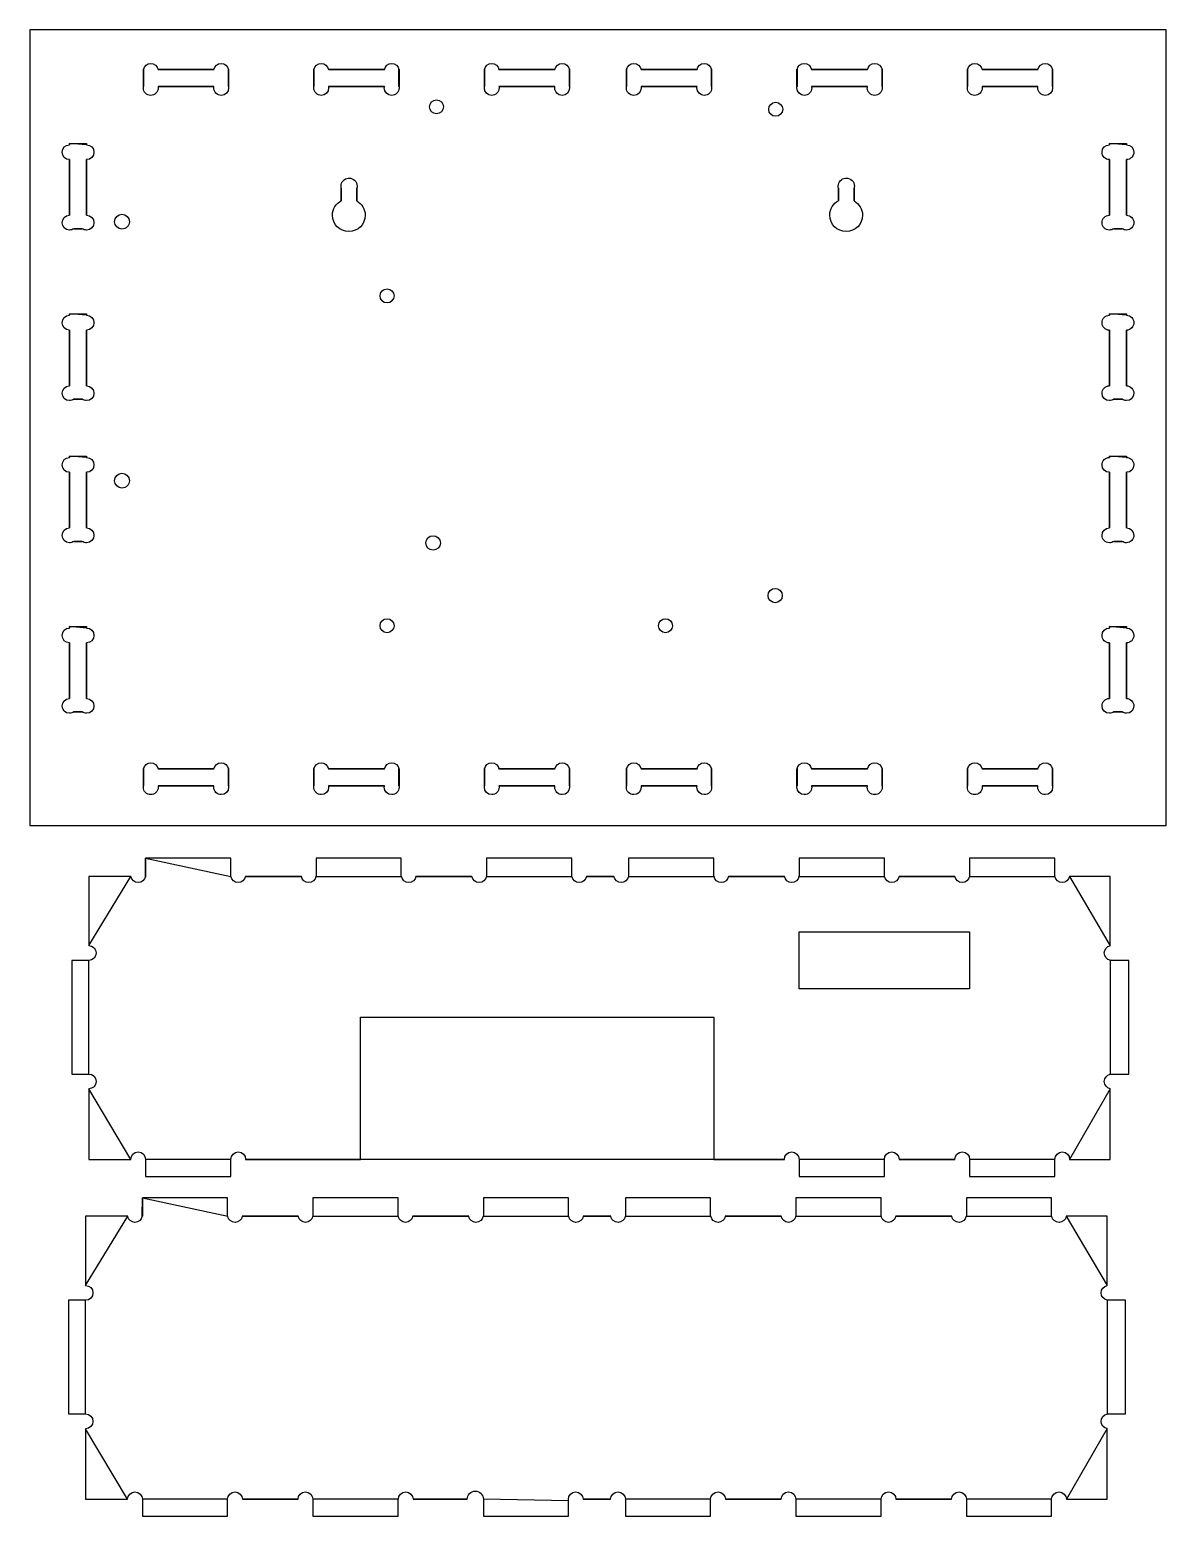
# Model space of a CAD drawing. Extents: x 0 to 322, y 339 to 600.
# Drawn here: x 0 to 200, y 338.5 to 600 of the extents above; entities that cross this region are included whole.
import ezdxf

# ---------------------------------------------------------------- set-up
doc = ezdxf.new("R2010")
doc.units = 0
doc.layers.add('Layer_1', color=7, linetype='CONTINUOUS')

msp = doc.modelspace()

# ---------------------------------------------------------------- linework, layer by layer
at = {"layer": 'Layer_1', "color": 7}
for points in [[(0, 599.999985), (0, 589.998735), (0, 589.760624), (0, 474.76388), (0, 470.00138), (0, 460.00013), (199.998542, 460.00013), (199.998542, 474.76388), (199.998542, 589.998735), (199.998542, 599.999985), (0, 599.999985), (0, 599.999985)], [(21.29893, 594.064513), (21.298958, 594.064513)], [(51.302652, 594.064513), (51.302708, 594.064513)], [(81.297582, 594.064513), (81.297639, 594.064513)], [(106.300707, 594.064513), (106.300764, 594.064513)], [(136.295638, 594.064513), (136.295694, 594.064513)], [(166.299402, 594.064513), (166.299444, 594.064513)], [(20.020111, 589.998735), (19.993652, 589.998735), (19.993652, 592.759236), (19.993652, 592.997346), (20.020111, 592.997346)], [(22.577778, 592.997346), (32.420278, 592.997346)], [(34.969097, 592.997346), (34.995541, 592.997346), (34.995541, 589.998735), (34.969097, 589.998735)], [(50.023832, 589.998735), (49.997388, 589.998735), (49.997388, 592.759236), (49.997388, 592.997346), (50.023832, 592.997346)], [(52.572708, 592.997346), (62.424028, 592.997346)], [(64.972847, 592.997346), (64.999291, 592.997346), (64.999291, 589.998735), (64.972847, 589.998735)], [(80.027582, 589.998735), (80.001138, 589.998735), (80.001138, 592.759236), (80.001138, 592.997346), (80.027582, 592.997346)], [(82.576458, 592.997346), (92.418958, 592.997346)], [(94.967778, 592.997346), (94.994222, 592.997346), (94.994222, 589.998735), (94.967778, 589.998735)], [(105.021888, 589.998735), (104.995444, 589.998735), (104.995444, 592.759236), (104.995444, 592.997346), (105.021888, 592.997346)], [(107.570764, 592.997346), (117.422083, 592.997346)], [(119.970903, 592.997346), (119.997347, 592.997346), (119.997347, 589.998735), (119.970903, 589.998735)], [(135.025638, 589.998735), (134.999194, 589.998735), (134.999194, 592.759236), (134.999194, 592.997346), (135.025638, 592.997346)], [(137.574514, 592.997346), (147.417014, 592.997346)], [(149.974653, 592.997346), (150.001097, 592.997346), (150.001097, 589.998735), (149.974653, 589.998735)], [(165.020583, 589.998735), (164.994138, 589.998735), (164.994138, 592.997346), (165.020583, 592.997346)], [(167.578264, 592.997346), (177.420764, 592.997346)], [(179.969569, 592.997346), (179.996042, 592.997346), (179.996042, 592.759236), (179.996042, 589.998735), (179.969569, 589.998735)], [(32.42025, 589.998735), (22.57775, 589.998735)], [(62.424, 589.998735), (52.57268, 589.998735)], [(92.41893, 589.998735), (82.57643, 589.998735)], [(117.422055, 589.998735), (107.570736, 589.998735)], [(147.416986, 589.998735), (137.574486, 589.998735)], [(177.42075, 589.998735), (167.57825, 589.998735)], [(71.569792, 587.670402), (71.569792, 587.670402)], [(131.268611, 587.238263), (131.268611, 587.238263)], [(6.993819, 579.997485), (10.00125, 579.997485), (10.00125, 579.759374)], [(6.993819, 579.759374), (6.993819, 579.997485), (6.993819, 579.997485)], [(189.997292, 579.997485), (192.995903, 579.997485), (192.995903, 579.759374)], [(189.997292, 579.759374), (189.997292, 579.997485), (189.997292, 579.997485)], [(6.993819, 567.368047), (6.993819, 577.15763)], [(10.00125, 577.15763), (10.00125, 567.368047)], [(189.997292, 567.368047), (189.997292, 577.15763)], [(192.995903, 577.15763), (192.995903, 567.368047)], [(56.047569, 573.903255), (56.047569, 573.903255)], [(143.545278, 573.903255), (143.545278, 573.903255)], [(54.830486, 569.925685), (54.830486, 572.121727)], [(57.564514, 572.121727), (57.564514, 569.890408)], [(142.328194, 569.925685), (142.328194, 572.121727)], [(145.062222, 572.121727), (145.062222, 569.890408)], [(16.227778, 567.535616), (16.227778, 567.535616)], [(9.251597, 565.004435), (7.743472, 565.004435)], [(192.255069, 565.004435), (190.746959, 565.004435)], [(62.873819, 554.412283), (62.873819, 554.412283)], [(6.993819, 550.00256), (10.00125, 550.00256), (10.00125, 549.764435)], [(6.993819, 549.764435), (6.993819, 550.00256), (6.993819, 550.00256)], [(189.997292, 550.00256), (192.995903, 550.00256), (192.995903, 549.764435)], [(189.997292, 549.764435), (189.997292, 550.00256), (189.997292, 550.00256)], [(6.993819, 537.364297), (6.993819, 547.15388)], [(10.00125, 547.15388), (10.00125, 537.364297)], [(189.997292, 537.364297), (189.997292, 547.15388)], [(192.995903, 547.15388), (192.995903, 537.364297)], [(9.251597, 535.000685), (7.743472, 535.000685)], [(192.255069, 535.000685), (190.746959, 535.000685)], [(6.993819, 524.999435), (10.00125, 524.999435), (10.00125, 524.76131)], [(6.993819, 524.76131), (6.993819, 524.999435), (6.993819, 524.999435)], [(189.997292, 524.999435), (192.995903, 524.999435), (192.995903, 524.76131)], [(189.997292, 524.76131), (189.997292, 524.999435), (189.997292, 524.999435)], [(6.993819, 512.361172), (6.993819, 522.159574)], [(10.00125, 522.159574), (10.00125, 512.361172)], [(16.227778, 521.974366), (16.227778, 521.974366)], [(189.997292, 512.361172), (189.997292, 522.159574)], [(192.995903, 522.159574), (192.995903, 512.361172)], [(9.251597, 509.99756), (7.743472, 509.99756)], [(70.978889, 511.002977), (70.978889, 511.002977)], [(192.255069, 509.99756), (190.746959, 509.99756)], [(131.171597, 501.733741), (131.171597, 501.733741)], [(6.993819, 495.004505), (10.00125, 495.004505), (10.00125, 494.75756)], [(6.993819, 494.75756), (6.993819, 495.004505), (6.993819, 495.004505)], [(62.873819, 496.406797), (62.873819, 496.406797)], [(111.874653, 496.406797), (111.874653, 496.406797)], [(189.997292, 495.004505), (192.995903, 495.004505), (192.995903, 494.75756)], [(189.997292, 494.75756), (189.997292, 495.004505), (189.997292, 495.004505)], [(6.993819, 482.366241), (6.993819, 492.155824)], [(10.00125, 492.155824), (10.00125, 482.366241)], [(189.997292, 482.366241), (189.997292, 492.155824)], [(192.995903, 492.155824), (192.995903, 482.366241)], [(9.251597, 480.00263), (7.743472, 480.00263)], [(192.255069, 480.00263), (190.746959, 480.00263)], [(21.29893, 471.059713), (21.298958, 471.059713)], [(51.302652, 471.059713), (51.302708, 471.059713)], [(81.297582, 471.059713), (81.297639, 471.059713)], [(106.300707, 471.059713), (106.300764, 471.059713)], [(136.295638, 471.059713), (136.295694, 471.059713)], [(166.299402, 471.059713), (166.299444, 471.059713)], [(20.020111, 467.002769), (19.993652, 467.002769), (19.993652, 469.763255), (19.993652, 470.00138), (20.020111, 470.00138)], [(22.577778, 470.00138), (32.420278, 470.00138)], [(34.969097, 470.00138), (34.995541, 470.00138), (34.995541, 467.002769), (34.969097, 467.002769)], [(50.023832, 467.002769), (49.997388, 467.002769), (49.997388, 469.763255), (49.997388, 470.00138), (50.023832, 470.00138)], [(52.572708, 470.00138), (62.424028, 470.00138)], [(64.972847, 470.00138), (64.999291, 470.00138), (64.999291, 467.002769), (64.972847, 467.002769)], [(80.027582, 467.002769), (80.001138, 467.002769), (80.001138, 469.763255), (80.001138, 470.00138), (80.027582, 470.00138)], [(82.576458, 470.00138), (92.418958, 470.00138)], [(94.967778, 470.00138), (94.994222, 470.00138), (94.994222, 467.002769), (94.967778, 467.002769)], [(105.021888, 467.002769), (104.995444, 467.002769), (104.995444, 469.763255), (104.995444, 470.00138), (105.021888, 470.00138)], [(107.570764, 470.00138), (117.422083, 470.00138)], [(119.970903, 470.00138), (119.997347, 470.00138), (119.997347, 467.002769), (119.970903, 467.002769)], [(135.025638, 467.002769), (134.999194, 467.002769), (134.999194, 469.763255), (134.999194, 470.00138), (135.025638, 470.00138)], [(137.574514, 470.00138), (147.417014, 470.00138)], [(149.974653, 470.00138), (150.001097, 470.00138), (150.001097, 467.002769), (149.974653, 467.002769)], [(165.020583, 467.002769), (164.994138, 467.002769), (164.994138, 469.763255), (164.994138, 470.00138), (165.020583, 470.00138)], [(167.578264, 470.00138), (177.420764, 470.00138)], [(179.969569, 470.00138), (179.996042, 470.00138), (179.996042, 467.002769), (179.969569, 467.002769)], [(32.42025, 467.002769), (22.57775, 467.002769)], [(62.424, 467.002769), (52.57268, 467.002769)], [(92.41893, 467.002769), (82.57643, 467.002769)], [(117.422055, 467.002769), (107.570736, 467.002769)], [(147.416986, 467.002769), (137.574486, 467.002769)], [(177.42075, 467.002769), (167.57825, 467.002769)], [(20.386632, 454.303909), (20.386632, 451.305298), (20.386632, 451.067173), (20.360188, 451.067173)], [(35.414514, 451.067145), (35.38807, 451.067145), (35.38807, 451.30527), (35.38807, 454.303881), (20.386195, 454.303881), (20.386632, 454.303909)], [(65.418236, 451.067145), (65.391792, 451.067145), (65.391792, 451.30527), (65.391792, 454.303881), (50.389917, 454.303881), (50.389917, 451.30527), (50.389917, 451.067145), (50.363473, 451.067145)], [(95.413212, 451.067145), (95.386683, 451.067145), (95.386683, 451.30527), (95.386683, 454.303881), (80.393639, 454.303881), (80.393639, 451.30527), (80.393639, 451.067145), (80.367195, 451.067145)], [(120.416492, 451.067145), (120.389963, 451.067145), (120.389963, 451.30527), (120.389963, 454.303881), (105.388074, 454.303881), (105.388074, 451.30527), (105.388074, 451.067145), (105.361545, 451.067145)], [(150.420411, 451.067145), (150.393883, 451.067145), (150.393883, 451.30527), (150.393883, 454.303881), (135.391993, 454.303881), (135.391993, 451.30527), (135.391993, 451.067145), (135.365465, 451.067145)], [(180.415469, 451.067145), (180.38894, 451.067145), (180.38894, 451.30527), (180.38894, 454.303881), (165.387079, 454.303881), (165.387079, 451.30527), (165.387079, 451.067145), (165.36055, 451.067145)], [(17.811368, 451.067173), (10.394216, 451.067173), (10.394216, 438.905159)], [(47.814653, 451.067145), (37.963334, 451.067145)], [(77.809556, 451.067145), (67.967056, 451.067145)], [(102.812712, 451.067145), (97.970851, 451.067145)], [(132.816631, 451.067145), (122.965326, 451.067145)], [(162.811745, 451.067145), (152.969245, 451.067145)], [(190.152136, 438.878672), (190.152136, 451.067145), (182.964274, 451.067145)], [(135.392163, 441.304048), (165.387107, 441.304048), (165.387107, 431.302798), (135.392163, 431.302798), (135.392163, 441.304048), (135.392163, 441.304048)], [(10.394216, 436.303423), (7.386785, 436.303423), (7.386785, 416.309742), (10.394216, 416.309742)], [(190.152136, 416.283284), (190.152136, 416.309728), (190.390247, 416.309728), (193.388858, 416.309728), (193.388858, 436.303409), (190.390247, 436.303409), (190.152136, 436.303409), (190.152136, 436.329853)], [(37.990258, 401.307867), (58.213244, 401.307867), (58.213244, 426.302173), (120.39033, 426.302173), (120.39033, 401.307867), (132.790469, 401.307867)], [(10.394216, 413.699187), (10.394216, 401.307867), (17.78491, 401.307867)], [(182.990747, 401.307867), (190.152136, 401.307867), (190.152136, 413.725645)], [(20.386646, 401.307867), (20.386646, 398.309256), (35.388522, 398.309256), (35.388522, 401.307867)], [(135.392191, 401.307867), (135.392191, 398.309256), (150.39408, 398.309256), (150.39408, 401.307867)], [(152.995802, 401.307867), (162.785385, 401.307867)], [(165.387136, 401.307867), (165.387136, 398.309256), (180.388997, 398.309256), (180.388997, 401.307867)], [(19.819916, 394.521786), (19.819916, 391.523175), (19.819916, 391.285064), (19.793472, 391.285064)], [(34.847855, 391.285149), (34.82141, 391.285149), (34.82141, 391.52326), (34.82141, 394.521871), (19.819535, 394.521871), (19.819916, 394.521786)], [(64.851576, 391.285149), (64.825132, 391.285149), (64.825132, 391.52326), (64.825132, 394.521871), (49.823257, 394.521871), (49.823257, 391.52326), (49.823257, 391.285149), (49.796813, 391.285149)], [(94.846577, 391.285149), (94.820049, 391.285149), (94.820049, 391.52326), (94.820049, 394.521871), (79.826979, 394.521871), (79.826979, 391.52326), (79.826979, 391.285149), (79.800535, 391.285149)], [(119.849829, 391.285149), (119.823301, 391.285149), (119.823301, 391.52326), (119.823301, 394.521871), (104.82144, 394.521871), (104.82144, 391.52326), (104.82144, 391.285149), (104.794911, 391.285149)], [(149.853692, 391.285149), (149.827163, 391.285149), (149.827163, 391.52326), (149.827163, 394.521871), (134.825303, 394.521871), (134.825303, 391.52326), (134.825303, 391.285149), (134.798774, 391.285149)], [(179.848778, 391.285149), (179.822249, 391.285149), (179.822249, 391.52326), (179.822249, 394.521871), (164.82036, 394.521871), (164.82036, 391.52326), (164.82036, 391.285149), (164.793831, 391.285149)], [(17.244653, 391.285064), (9.8275, 391.285064), (9.8275, 379.123036)], [(47.247993, 391.285149), (37.396674, 391.285149)], [(77.242896, 391.285149), (67.400396, 391.285149)], [(102.246077, 391.285149), (97.404216, 391.285149)], [(132.249968, 391.285149), (122.398635, 391.285149)], [(162.244998, 391.285149), (152.402498, 391.285149)], [(189.585445, 379.096676), (189.585445, 391.285149), (182.397583, 391.285149)], [(9.8275, 376.521314), (6.820069, 376.521314), (6.820069, 356.527631), (9.8275, 356.527631)], [(189.585445, 356.501172), (189.585445, 356.527616), (189.823556, 356.527616), (192.822167, 356.527616), (192.822167, 376.521314), (189.823556, 376.521314), (189.585445, 376.521314), (189.585445, 376.547843)], [(9.8275, 353.917075), (9.8275, 341.525756), (17.218194, 341.525756)], [(182.424056, 341.525756), (189.585445, 341.525756), (189.585445, 353.943533)], [(19.81993, 341.525756), (19.81993, 338.527144), (34.821805, 338.527144), (34.821805, 341.525756)], [(37.423542, 341.525756), (47.221944, 341.525756)], [(49.82368, 341.525756), (49.82368, 338.527144), (64.825555, 338.527144), (64.825555, 341.525756), (64.869653, 341.525756)], [(67.471389, 341.525756), (76.987569, 341.525756)], [(79.82743, 341.525756), (79.82743, 338.527144), (94.8205, 338.527144), (94.8205, 341.225894)], [(97.386944, 341.525756), (102.22, 341.525756)], [(104.82175, 341.525756), (104.82175, 338.527144), (119.823611, 338.527144), (119.823611, 341.525756)], [(122.425361, 341.525756), (132.22375, 341.525756)], [(134.8255, 341.525756), (134.8255, 338.527144), (149.827361, 338.527144), (149.827361, 341.525756)], [(152.429111, 341.525756), (162.218695, 341.525756)], [(164.820417, 341.525756), (164.820417, 338.527144), (179.822306, 338.527144), (179.822306, 341.525756)]]:
    msp.add_lwpolyline(points, close=True, dxfattribs=at)
for points in [[(20.020111, 592.997346), (20.131557, 593.602995), (20.661068, 594.064513), (21.29893, 594.064513)], [(21.298958, 594.064513), (21.93682, 594.064513), (22.466331, 593.602995), (22.577778, 592.997346)], [(32.420278, 592.997346), (32.531725, 593.602995), (33.061235, 594.064513), (33.699097, 594.064513)], [(33.699097, 594.064513), (34.336959, 594.064513), (34.85765, 593.602995), (34.969097, 592.997346)], [(50.023832, 592.997346), (50.135279, 593.602995), (50.66479, 594.064513), (51.302652, 594.064513)], [(51.302708, 594.064513), (51.94057, 594.064513), (52.461262, 593.602995), (52.572708, 592.997346)], [(62.424028, 592.997346), (62.535475, 593.602995), (63.056166, 594.064513), (63.694028, 594.064513)], [(63.694028, 594.064513), (64.33189, 594.064513), (64.8614, 593.602995), (64.972847, 592.997346)], [(80.027582, 592.997346), (80.139029, 593.602995), (80.659721, 594.064513), (81.297582, 594.064513)], [(81.297639, 594.064513), (81.935501, 594.064513), (82.465012, 593.602995), (82.576458, 592.997346)], [(92.418958, 592.997346), (92.530405, 593.602995), (93.059916, 594.064513), (93.697778, 594.064513)], [(93.697778, 594.064513), (94.33564, 594.064513), (94.856331, 593.602995), (94.967778, 592.997346)], [(105.021888, 592.997346), (105.133335, 593.602995), (105.662846, 594.064513), (106.300707, 594.064513)], [(106.300764, 594.064513), (106.938626, 594.064513), (107.459317, 593.602995), (107.570764, 592.997346)], [(117.422083, 592.997346), (117.53353, 593.602995), (118.054222, 594.064513), (118.692083, 594.064513)], [(118.692083, 594.064513), (119.329945, 594.064513), (119.859456, 593.602995), (119.970903, 592.997346)], [(135.025638, 592.997346), (135.137085, 593.602995), (135.657776, 594.064513), (136.295638, 594.064513)], [(136.295694, 594.064513), (136.933556, 594.064513), (137.463067, 593.602995), (137.574514, 592.997346)], [(147.417014, 592.997346), (147.528461, 593.602995), (148.057972, 594.064513), (148.695833, 594.064513)], [(148.695833, 594.064513), (149.333695, 594.064513), (149.863206, 593.602995), (149.974653, 592.997346)], [(165.020583, 592.997346), (165.132029, 593.602995), (165.66154, 594.064513), (166.299402, 594.064513)], [(166.299444, 594.064513), (166.937306, 594.064513), (167.466817, 593.602995), (167.578264, 592.997346)], [(177.420764, 592.997346), (177.532211, 593.602995), (178.061722, 594.064513), (178.699583, 594.064513)], [(178.699583, 594.064513), (179.337448, 594.064513), (179.858148, 593.602995), (179.969569, 592.997346)], [(19.993652, 589.760624), (19.993652, 589.841566), (20.005966, 589.921886), (20.020111, 589.998735)], [(21.29893, 588.455347), (20.580113, 588.455347), (19.993652, 589.041804), (19.993652, 589.760624)], [(22.604208, 589.760624), (22.604208, 589.041804), (22.017747, 588.455347), (21.29893, 588.455347)], [(22.57775, 589.998735), (22.591895, 589.921886), (22.604208, 589.841566), (22.604208, 589.760624)], [(32.393805, 589.760624), (32.393805, 589.841566), (32.40611, 589.921886), (32.42025, 589.998735)], [(33.699083, 588.455347), (32.980266, 588.455347), (32.393805, 589.041804), (32.393805, 589.760624)], [(34.995541, 589.760624), (34.995541, 589.041804), (34.4179, 588.455347), (33.699083, 588.455347)], [(34.969097, 589.998735), (34.983237, 589.921886), (34.995541, 589.841566), (34.995541, 589.760624)], [(49.997388, 589.760624), (49.997388, 589.841566), (50.009693, 589.921886), (50.023832, 589.998735)], [(51.302666, 588.455347), (50.583849, 588.455347), (49.997388, 589.041804), (49.997388, 589.760624)], [(52.599124, 589.760624), (52.599124, 589.041804), (52.021483, 588.455347), (51.302666, 588.455347)], [(52.57268, 589.998735), (52.586819, 589.921886), (52.599124, 589.841566), (52.599124, 589.760624)], [(62.397555, 589.760624), (62.397555, 589.841566), (62.40986, 589.921886), (62.424, 589.998735)], [(63.694014, 588.455347), (62.975196, 588.455347), (62.397555, 589.041804), (62.397555, 589.760624)], [(64.999291, 589.760624), (64.999291, 589.041804), (64.412831, 588.455347), (63.694014, 588.455347)], [(64.972847, 589.998735), (64.986987, 589.921886), (64.999291, 589.841566), (64.999291, 589.760624)], [(80.001138, 589.760624), (80.001138, 589.841566), (80.013443, 589.921886), (80.027582, 589.998735)], [(81.297597, 588.455347), (80.578779, 588.455347), (80.001138, 589.041804), (80.001138, 589.760624)], [(82.602874, 589.760624), (82.602874, 589.041804), (82.016414, 588.455347), (81.297597, 588.455347)], [(82.57643, 589.998735), (82.590569, 589.921886), (82.602874, 589.841566), (82.602874, 589.760624)], [(92.392486, 589.760624), (92.392486, 589.841566), (92.404791, 589.921886), (92.41893, 589.998735)], [(93.697764, 588.455347), (92.978946, 588.455347), (92.392486, 589.041804), (92.392486, 589.760624)], [(94.994222, 589.760624), (94.994222, 589.041804), (94.416581, 588.455347), (93.697764, 588.455347)], [(94.967778, 589.998735), (94.981917, 589.921886), (94.994222, 589.841566), (94.994222, 589.760624)], [(104.995444, 589.760624), (104.995444, 589.841566), (105.007749, 589.921886), (105.021888, 589.998735)], [(106.300722, 588.455347), (105.581904, 588.455347), (104.995444, 589.041804), (104.995444, 589.760624)], [(107.59718, 589.760624), (107.59718, 589.041804), (107.019539, 588.455347), (106.300722, 588.455347)], [(107.570736, 589.998735), (107.584875, 589.921886), (107.59718, 589.841566), (107.59718, 589.760624)], [(117.395611, 589.760624), (117.395611, 589.841566), (117.407916, 589.921886), (117.422055, 589.998735)], [(118.692069, 588.455347), (117.973252, 588.455347), (117.395611, 589.041804), (117.395611, 589.760624)], [(119.997347, 589.760624), (119.997347, 589.041804), (119.410886, 588.455347), (118.692069, 588.455347)], [(119.970903, 589.998735), (119.985042, 589.921886), (119.997347, 589.841566), (119.997347, 589.760624)], [(134.999194, 589.760624), (134.999194, 589.841566), (135.011499, 589.921886), (135.025638, 589.998735)], [(136.295652, 588.455347), (135.576835, 588.455347), (134.999194, 589.041804), (134.999194, 589.760624)], [(137.60093, 589.760624), (137.60093, 589.041804), (137.014469, 588.455347), (136.295652, 588.455347)], [(137.574486, 589.998735), (137.588625, 589.921886), (137.60093, 589.841566), (137.60093, 589.760624)], [(147.390541, 589.760624), (147.390541, 589.841566), (147.402846, 589.921886), (147.416986, 589.998735)], [(148.695819, 588.455347), (147.977002, 588.455347), (147.390541, 589.041804), (147.390541, 589.760624)], [(150.001097, 589.760624), (150.001097, 589.041804), (149.414636, 588.455347), (148.695819, 588.455347)], [(149.974653, 589.998735), (149.988792, 589.921886), (150.001097, 589.841566), (150.001097, 589.760624)], [(164.994138, 589.760624), (164.994138, 589.841566), (165.006443, 589.921886), (165.020583, 589.998735)], [(166.299416, 588.455347), (165.580599, 588.455347), (164.994138, 589.041804), (164.994138, 589.760624)], [(167.604694, 589.760624), (167.604694, 589.041804), (167.018233, 588.455347), (166.299416, 588.455347)], [(167.57825, 589.998735), (167.592389, 589.921886), (167.604694, 589.841566), (167.604694, 589.760624)], [(177.394306, 589.760624), (177.394306, 589.841566), (177.40661, 589.921886), (177.42075, 589.998735)], [(178.699583, 588.455347), (177.980766, 588.455347), (177.394306, 589.041804), (177.394306, 589.760624)], [(179.996042, 589.760624), (179.996042, 589.041804), (179.418389, 588.455347), (178.699583, 588.455347)], [(179.969569, 589.998735), (179.983765, 589.921886), (179.996042, 589.841566), (179.996042, 589.760624)], [(70.343889, 586.43568), (70.343889, 587.116626), (70.888854, 587.670402), (71.569792, 587.670402)], [(71.569792, 585.200958), (70.888854, 585.200958), (70.343889, 585.754762), (70.343889, 586.43568)], [(71.569792, 587.670402), (72.250729, 587.670402), (72.804514, 587.116626), (72.804514, 586.43568)], [(72.804514, 586.43568), (72.804514, 585.754762), (72.250729, 585.200958), (71.569792, 585.200958)], [(130.042708, 586.003541), (130.042708, 586.684459), (130.587674, 587.238263), (131.268611, 587.238263)], [(131.268611, 584.768819), (130.587674, 584.768819), (130.042708, 585.322595), (130.042708, 586.003541)], [(131.268611, 587.238263), (131.949548, 587.238263), (132.503333, 586.684459), (132.503333, 586.003541)], [(132.503333, 586.003541), (132.503333, 585.322595), (131.949548, 584.768819), (131.268611, 584.768819)], [(5.697361, 578.462908), (5.697361, 579.181725), (6.275002, 579.759374), (6.993819, 579.759374)], [(6.993819, 577.15763), (6.275002, 577.15763), (5.697361, 577.74409), (5.697361, 578.462908)], [(10.00125, 579.759374), (10.720067, 579.759374), (11.297708, 579.181725), (11.297708, 578.462908)], [(11.297708, 578.462908), (11.297708, 577.74409), (10.720067, 577.15763), (10.00125, 577.15763)], [(188.692014, 578.462908), (188.692014, 579.181725), (189.278472, 579.759374), (189.997292, 579.759374)], [(189.997292, 577.15763), (189.278472, 577.15763), (188.692014, 577.74409), (188.692014, 578.462908)], [(192.995903, 579.759374), (193.714723, 579.759374), (194.301181, 579.181725), (194.301181, 578.462908)], [(194.301181, 578.462908), (194.301181, 577.74409), (193.714723, 577.15763), (192.995903, 577.15763)], [(54.777569, 572.492144), (54.777569, 573.227299), (55.331597, 573.830543), (56.047569, 573.903255)], [(56.047569, 573.903255), (56.095302, 573.908109), (56.148489, 573.903255), (56.1975, 573.903255)], [(56.1975, 573.903255), (56.981666, 573.903255), (57.617431, 573.276309), (57.617431, 572.492144)], [(142.275278, 572.492144), (142.275278, 573.227299), (142.829305, 573.830543), (143.545278, 573.903255)], [(143.545278, 573.903255), (143.59301, 573.908109), (143.646198, 573.903255), (143.695208, 573.903255)], [(143.695208, 573.903255), (144.479374, 573.903255), (145.115139, 573.276309), (145.115139, 572.492144)], [(54.830486, 572.121727), (54.799018, 572.239222), (54.777569, 572.364718), (54.777569, 572.492144)], [(57.617431, 572.492144), (57.617431, 572.364718), (57.595982, 572.239222), (57.564514, 572.121727)], [(142.328194, 572.121727), (142.296727, 572.239222), (142.275278, 572.364718), (142.275278, 572.492144)], [(145.115139, 572.492144), (145.115139, 572.364718), (145.09369, 572.239222), (145.062222, 572.121727)], [(14.931319, 566.239158), (14.931319, 566.957975), (15.508961, 567.535616), (16.227778, 567.535616)], [(16.227778, 567.535616), (16.946595, 567.535616), (17.533056, 566.957975), (17.533056, 566.239158)], [(53.278264, 567.376866), (53.278264, 568.488847), (53.908746, 569.444127), (54.830486, 569.925685)], [(57.564514, 569.890408), (58.448423, 569.397433), (59.046181, 568.460811), (59.046181, 567.376866)], [(140.775972, 567.376866), (140.775972, 568.488847), (141.406454, 569.444127), (142.328194, 569.925685)], [(145.062222, 569.890408), (145.946131, 569.397433), (146.543889, 568.460811), (146.543889, 567.376866)], [(5.697361, 566.062769), (5.697361, 566.781586), (6.275002, 567.368047), (6.993819, 567.368047)], [(6.993819, 564.757491), (6.275002, 564.757491), (5.697361, 565.343952), (5.697361, 566.062769)], [(7.743472, 565.004435), (7.531828, 564.855512), (7.272271, 564.757491), (6.993819, 564.757491)], [(10.00125, 564.757491), (9.722798, 564.757491), (9.463241, 564.855512), (9.251597, 565.004435)], [(10.00125, 567.368047), (10.720067, 567.368047), (11.297708, 566.781586), (11.297708, 566.062769)], [(11.297708, 566.062769), (11.297708, 565.343952), (10.720067, 564.757491), (10.00125, 564.757491)], [(16.227778, 564.93388), (15.508961, 564.93388), (14.931319, 565.52034), (14.931319, 566.239158)], [(17.533056, 566.239158), (17.533056, 565.52034), (16.946595, 564.93388), (16.227778, 564.93388)], [(56.162222, 564.492908), (54.568959, 564.492908), (53.278264, 565.783603), (53.278264, 567.376866)], [(59.046181, 567.376866), (59.046181, 565.783603), (57.755485, 564.492908), (56.162222, 564.492908)], [(143.659931, 564.492908), (142.066668, 564.492908), (140.775972, 565.783603), (140.775972, 567.376866)], [(146.543889, 567.376866), (146.543889, 565.783603), (145.253194, 564.492908), (143.659931, 564.492908)], [(188.692014, 566.062769), (188.692014, 566.781586), (189.278472, 567.368047), (189.997292, 567.368047)], [(189.997292, 564.757491), (189.278472, 564.757491), (188.692014, 565.343952), (188.692014, 566.062769)], [(190.746959, 565.004435), (190.534925, 564.855253), (190.276014, 564.757491), (189.997292, 564.757491)], [(192.995903, 564.757491), (192.717462, 564.757491), (192.466708, 564.855512), (192.255069, 565.004435)], [(192.995903, 567.368047), (193.714723, 567.368047), (194.301181, 566.781586), (194.301181, 566.062769)], [(194.301181, 566.062769), (194.301181, 565.343952), (193.714723, 564.757491), (192.995903, 564.757491)], [(61.639097, 553.17756), (61.639097, 553.858498), (62.192882, 554.412283), (62.873819, 554.412283)], [(62.873819, 554.412283), (63.554757, 554.412283), (64.108542, 553.858498), (64.108542, 553.17756)], [(62.873819, 551.942838), (62.192882, 551.942838), (61.639097, 552.496623), (61.639097, 553.17756)], [(64.108542, 553.17756), (64.108542, 552.496623), (63.554757, 551.942838), (62.873819, 551.942838)], [(5.697361, 548.459158), (5.697361, 549.177975), (6.275002, 549.764435), (6.993819, 549.764435)], [(10.00125, 549.764435), (10.720067, 549.764435), (11.297708, 549.177975), (11.297708, 548.459158)], [(188.692014, 548.459158), (188.692014, 549.177975), (189.278472, 549.764435), (189.997292, 549.764435)], [(192.995903, 549.764435), (193.714723, 549.764435), (194.301181, 549.177975), (194.301181, 548.459158)], [(6.993819, 547.15388), (6.275002, 547.15388), (5.697361, 547.74034), (5.697361, 548.459158)], [(11.297708, 548.459158), (11.297708, 547.74034), (10.720067, 547.15388), (10.00125, 547.15388)], [(189.997292, 547.15388), (189.278472, 547.15388), (188.692014, 547.74034), (188.692014, 548.459158)], [(194.301181, 548.459158), (194.301181, 547.74034), (193.714723, 547.15388), (192.995903, 547.15388)], [(5.697361, 536.059019), (5.697361, 536.777836), (6.275002, 537.364297), (6.993819, 537.364297)], [(6.993819, 534.76256), (6.275002, 534.76256), (5.697361, 535.340202), (5.697361, 536.059019)], [(10.00125, 537.364297), (10.720067, 537.364297), (11.297708, 536.777836), (11.297708, 536.059019)], [(11.297708, 536.059019), (11.297708, 535.340202), (10.720067, 534.76256), (10.00125, 534.76256)], [(188.692014, 536.059019), (188.692014, 536.777836), (189.278472, 537.364297), (189.997292, 537.364297)], [(189.997292, 534.76256), (189.278472, 534.76256), (188.692014, 535.340202), (188.692014, 536.059019)], [(192.995903, 537.364297), (193.714723, 537.364297), (194.301181, 536.777836), (194.301181, 536.059019)], [(194.301181, 536.059019), (194.301181, 535.340202), (193.714723, 534.76256), (192.995903, 534.76256)], [(7.743472, 535.000685), (7.531828, 534.851762), (7.272271, 534.76256), (6.993819, 534.76256)], [(10.00125, 534.76256), (9.722798, 534.76256), (9.463241, 534.851762), (9.251597, 535.000685)], [(190.746959, 535.000685), (190.534953, 534.851503), (190.276014, 534.76256), (189.997292, 534.76256)], [(192.995903, 534.76256), (192.717462, 534.76256), (192.466708, 534.851762), (192.255069, 535.000685)], [(5.697361, 523.456033), (5.697361, 524.17485), (6.275002, 524.76131), (6.993819, 524.76131)], [(6.993819, 522.159574), (6.275002, 522.159574), (5.697361, 522.737215), (5.697361, 523.456033)], [(10.00125, 524.76131), (10.720067, 524.76131), (11.297708, 524.17485), (11.297708, 523.456033)], [(11.297708, 523.456033), (11.297708, 522.737215), (10.720067, 522.159574), (10.00125, 522.159574)], [(188.692014, 523.456033), (188.692014, 524.17485), (189.278472, 524.76131), (189.997292, 524.76131)], [(189.997292, 522.159574), (189.278472, 522.159574), (188.692014, 522.737215), (188.692014, 523.456033)], [(192.995903, 524.76131), (193.714723, 524.76131), (194.301181, 524.17485), (194.301181, 523.456033)], [(194.301181, 523.456033), (194.301181, 522.737215), (193.714723, 522.159574), (192.995903, 522.159574)], [(14.931319, 520.677908), (14.931319, 521.396725), (15.508961, 521.974366), (16.227778, 521.974366)], [(16.227778, 519.37263), (15.508961, 519.37263), (14.931319, 519.95909), (14.931319, 520.677908)], [(16.227778, 521.974366), (16.946595, 521.974366), (17.533056, 521.396725), (17.533056, 520.677908)], [(17.533056, 520.677908), (17.533056, 519.95909), (16.946595, 519.37263), (16.227778, 519.37263)], [(5.697361, 511.064713), (5.697361, 511.78353), (6.275002, 512.361172), (6.993819, 512.361172)], [(6.993819, 509.759435), (6.275002, 509.759435), (5.697361, 510.345896), (5.697361, 511.064713)], [(7.743472, 509.99756), (7.531828, 509.848637), (7.272271, 509.759435), (6.993819, 509.759435)], [(10.00125, 509.759435), (9.722798, 509.759435), (9.463241, 509.848637), (9.251597, 509.99756)], [(10.00125, 512.361172), (10.720067, 512.361172), (11.297708, 511.78353), (11.297708, 511.064713)], [(11.297708, 511.064713), (11.297708, 510.345896), (10.720067, 509.759435), (10.00125, 509.759435)], [(69.708889, 509.732977), (69.708889, 510.43516), (70.276706, 511.002977), (70.978889, 511.002977)], [(70.978889, 511.002977), (71.681072, 511.002977), (72.257708, 510.43516), (72.257708, 509.732977)], [(188.692014, 511.064713), (188.692014, 511.78353), (189.278472, 512.361172), (189.997292, 512.361172)], [(189.997292, 509.759435), (189.278472, 509.759435), (188.692014, 510.345896), (188.692014, 511.064713)], [(190.746959, 509.99756), (190.534981, 509.848378), (190.276014, 509.759435), (189.997292, 509.759435)], [(192.995903, 509.759435), (192.717462, 509.759435), (192.466708, 509.848637), (192.255069, 509.99756)], [(192.995903, 512.361172), (193.714723, 512.361172), (194.301181, 511.78353), (194.301181, 511.064713)], [(194.301181, 511.064713), (194.301181, 510.345896), (193.714723, 509.759435), (192.995903, 509.759435)], [(70.978889, 508.462977), (70.276706, 508.462977), (69.708889, 509.030794), (69.708889, 509.732977)], [(72.257708, 509.732977), (72.257708, 509.030794), (71.681072, 508.462977), (70.978889, 508.462977)], [(129.919236, 500.47256), (129.919236, 501.166655), (130.477503, 501.733741), (131.171597, 501.733741)], [(131.171597, 499.220199), (130.477503, 499.220199), (129.919236, 499.778466), (129.919236, 500.47256)], [(131.171597, 501.733741), (131.865692, 501.733741), (132.432778, 501.166655), (132.432778, 500.47256)], [(132.432778, 500.47256), (132.432778, 499.778466), (131.865692, 499.220199), (131.171597, 499.220199)], [(5.697361, 493.461102), (5.697361, 494.179919), (6.275002, 494.75756), (6.993819, 494.75756)], [(10.00125, 494.75756), (10.720067, 494.75756), (11.297708, 494.179919), (11.297708, 493.461102)], [(61.639097, 495.172074), (61.639097, 495.853012), (62.192882, 496.406797), (62.873819, 496.406797)], [(62.873819, 493.946172), (62.192882, 493.946172), (61.639097, 494.491137), (61.639097, 495.172074)], [(62.873819, 496.406797), (63.554757, 496.406797), (64.108542, 495.853012), (64.108542, 495.172074)], [(64.108542, 495.172074), (64.108542, 494.491137), (63.554757, 493.946172), (62.873819, 493.946172)], [(110.639931, 495.172074), (110.639931, 495.853012), (111.193715, 496.406797), (111.874653, 496.406797)], [(111.874653, 493.946172), (111.193715, 493.946172), (110.639931, 494.491137), (110.639931, 495.172074)], [(111.874653, 496.406797), (112.55559, 496.406797), (113.109375, 495.853012), (113.109375, 495.172074)], [(113.109375, 495.172074), (113.109375, 494.491137), (112.55559, 493.946172), (111.874653, 493.946172)], [(188.692014, 493.461102), (188.692014, 494.179919), (189.278472, 494.75756), (189.997292, 494.75756)], [(192.995903, 494.75756), (193.714723, 494.75756), (194.301181, 494.179919), (194.301181, 493.461102)], [(6.993819, 492.155824), (6.275002, 492.155824), (5.697361, 492.742285), (5.697361, 493.461102)], [(11.297708, 493.461102), (11.297708, 492.742285), (10.720067, 492.155824), (10.00125, 492.155824)], [(189.997292, 492.155824), (189.278472, 492.155824), (188.692014, 492.742285), (188.692014, 493.461102)], [(194.301181, 493.461102), (194.301181, 492.742285), (193.714723, 492.155824), (192.995903, 492.155824)], [(5.697361, 481.060963), (5.697361, 481.77978), (6.275002, 482.366241), (6.993819, 482.366241)], [(10.00125, 482.366241), (10.720067, 482.366241), (11.297708, 481.77978), (11.297708, 481.060963)], [(188.692014, 481.060963), (188.692014, 481.77978), (189.278472, 482.366241), (189.997292, 482.366241)], [(192.995903, 482.366241), (193.714723, 482.366241), (194.301181, 481.77978), (194.301181, 481.060963)], [(6.993819, 479.764505), (6.275002, 479.764505), (5.697361, 480.342146), (5.697361, 481.060963)], [(7.743472, 480.00263), (7.531828, 479.853707), (7.272271, 479.764505), (6.993819, 479.764505)], [(10.00125, 479.764505), (9.722798, 479.764505), (9.463241, 479.853707), (9.251597, 480.00263)], [(11.297708, 481.060963), (11.297708, 480.342146), (10.720067, 479.764505), (10.00125, 479.764505)], [(189.997292, 479.764505), (189.278472, 479.764505), (188.692014, 480.342146), (188.692014, 481.060963)], [(190.746959, 480.00263), (190.53501, 479.853447), (190.276014, 479.764505), (189.997292, 479.764505)], [(192.995903, 479.764505), (192.717462, 479.764505), (192.466708, 479.853707), (192.255069, 480.00263)], [(194.301181, 481.060963), (194.301181, 480.342146), (193.714723, 479.764505), (192.995903, 479.764505)], [(20.020111, 470.00138), (20.131557, 470.607012), (20.661068, 471.059713), (21.29893, 471.059713)], [(21.298958, 471.059713), (21.93682, 471.059713), (22.466331, 470.607012), (22.577778, 470.00138)], [(32.420278, 470.00138), (32.531725, 470.607012), (33.061235, 471.059713), (33.699097, 471.059713)], [(33.699097, 471.059713), (34.336959, 471.059713), (34.85765, 470.607012), (34.969097, 470.00138)], [(50.023832, 470.00138), (50.135279, 470.607012), (50.66479, 471.059713), (51.302652, 471.059713)], [(51.302708, 471.059713), (51.94057, 471.059713), (52.461262, 470.607012), (52.572708, 470.00138)], [(62.424028, 470.00138), (62.535475, 470.607012), (63.056166, 471.059713), (63.694028, 471.059713)], [(63.694028, 471.059713), (64.33189, 471.059713), (64.8614, 470.607012), (64.972847, 470.00138)], [(80.027582, 470.00138), (80.139029, 470.607012), (80.659721, 471.059713), (81.297582, 471.059713)], [(81.297639, 471.059713), (81.935501, 471.059713), (82.465012, 470.607012), (82.576458, 470.00138)], [(92.418958, 470.00138), (92.530405, 470.607012), (93.059916, 471.059713), (93.697778, 471.059713)], [(93.697778, 471.059713), (94.33564, 471.059713), (94.856331, 470.607012), (94.967778, 470.00138)], [(105.021888, 470.00138), (105.133335, 470.607012), (105.662846, 471.059713), (106.300707, 471.059713)], [(106.300764, 471.059713), (106.938626, 471.059713), (107.459317, 470.607012), (107.570764, 470.00138)], [(117.422083, 470.00138), (117.53353, 470.607012), (118.054222, 471.059713), (118.692083, 471.059713)], [(118.692083, 471.059713), (119.329945, 471.059713), (119.859456, 470.607012), (119.970903, 470.00138)], [(135.025638, 470.00138), (135.137085, 470.607012), (135.657776, 471.059713), (136.295638, 471.059713)], [(136.295694, 471.059713), (136.933556, 471.059713), (137.463067, 470.607012), (137.574514, 470.00138)], [(147.417014, 470.00138), (147.528461, 470.607012), (148.057972, 471.059713), (148.695833, 471.059713)], [(148.695833, 471.059713), (149.333695, 471.059713), (149.863206, 470.607012), (149.974653, 470.00138)], [(165.020583, 470.00138), (165.132029, 470.607012), (165.66154, 471.059713), (166.299402, 471.059713)], [(166.299444, 471.059713), (166.937306, 471.059713), (167.466817, 470.607012), (167.578264, 470.00138)], [(177.420764, 470.00138), (177.532211, 470.607012), (178.061722, 471.059713), (178.699583, 471.059713)], [(178.699583, 471.059713), (179.337448, 471.059713), (179.858148, 470.607012), (179.969569, 470.00138)], [(19.993652, 466.764644), (19.993652, 466.848365), (20.005006, 466.923445), (20.020111, 467.002769)], [(21.29893, 465.459366), (20.580113, 465.459366), (19.993652, 466.045827), (19.993652, 466.764644)], [(22.604208, 466.764644), (22.604208, 466.045827), (22.017747, 465.459366), (21.29893, 465.459366)], [(22.57775, 467.002769), (22.592854, 466.923445), (22.604208, 466.848365), (22.604208, 466.764644)], [(32.393805, 466.764644), (32.393805, 466.848365), (32.405151, 466.923445), (32.42025, 467.002769)], [(33.699083, 465.459366), (32.980266, 465.459366), (32.393805, 466.045827), (32.393805, 466.764644)], [(34.995541, 466.764644), (34.995541, 466.045827), (34.4179, 465.459366), (33.699083, 465.459366)], [(34.969097, 467.002769), (34.984196, 466.923445), (34.995541, 466.848365), (34.995541, 466.764644)], [(49.997388, 466.764644), (49.997388, 466.848365), (50.008734, 466.923445), (50.023832, 467.002769)], [(51.302666, 465.459366), (50.583849, 465.459366), (49.997388, 466.045827), (49.997388, 466.764644)], [(52.599124, 466.764644), (52.599124, 466.045827), (52.021483, 465.459366), (51.302666, 465.459366)], [(52.57268, 467.002769), (52.587779, 466.923445), (52.599124, 466.848365), (52.599124, 466.764644)], [(62.397555, 466.764644), (62.397555, 466.848365), (62.408901, 466.923445), (62.424, 467.002769)], [(63.694014, 465.459366), (62.975196, 465.459366), (62.397555, 466.045827), (62.397555, 466.764644)], [(64.999291, 466.764644), (64.999291, 466.045827), (64.412831, 465.459366), (63.694014, 465.459366)], [(64.972847, 467.002769), (64.987946, 466.923445), (64.999291, 466.848365), (64.999291, 466.764644)], [(80.001138, 466.764644), (80.001138, 466.848365), (80.012484, 466.923445), (80.027582, 467.002769)], [(81.297597, 465.459366), (80.578779, 465.459366), (80.001138, 466.045827), (80.001138, 466.764644)], [(82.602874, 466.764644), (82.602874, 466.045827), (82.016414, 465.459366), (81.297597, 465.459366)], [(82.57643, 467.002769), (82.591529, 466.923445), (82.602874, 466.848365), (82.602874, 466.764644)], [(92.392486, 466.764644), (92.392486, 466.848365), (92.403831, 466.923445), (92.41893, 467.002769)], [(93.697764, 465.459366), (92.978946, 465.459366), (92.392486, 466.045827), (92.392486, 466.764644)], [(94.994222, 466.764644), (94.994222, 466.045827), (94.416581, 465.459366), (93.697764, 465.459366)], [(94.967778, 467.002769), (94.982877, 466.923445), (94.994222, 466.848365), (94.994222, 466.764644)], [(104.995444, 466.764644), (104.995444, 466.848365), (105.006789, 466.923445), (105.021888, 467.002769)], [(106.300722, 465.459366), (105.581904, 465.459366), (104.995444, 466.045827), (104.995444, 466.764644)], [(107.59718, 466.764644), (107.59718, 466.045827), (107.019539, 465.459366), (106.300722, 465.459366)], [(107.570736, 467.002769), (107.585835, 466.923445), (107.59718, 466.848365), (107.59718, 466.764644)], [(117.395611, 466.764644), (117.395611, 466.848365), (117.406956, 466.923445), (117.422055, 467.002769)], [(118.692069, 465.459366), (117.973252, 465.459366), (117.395611, 466.045827), (117.395611, 466.764644)], [(119.997347, 466.764644), (119.997347, 466.045827), (119.410886, 465.459366), (118.692069, 465.459366)], [(119.970903, 467.002769), (119.986002, 466.923445), (119.997347, 466.848365), (119.997347, 466.764644)], [(134.999194, 466.764644), (134.999194, 466.848365), (135.010539, 466.923445), (135.025638, 467.002769)], [(136.295652, 465.459366), (135.576835, 465.459366), (134.999194, 466.045827), (134.999194, 466.764644)], [(137.60093, 466.764644), (137.60093, 466.045827), (137.014469, 465.459366), (136.295652, 465.459366)], [(137.574486, 467.002769), (137.589585, 466.923445), (137.60093, 466.848365), (137.60093, 466.764644)], [(147.390541, 466.764644), (147.390541, 466.848365), (147.401887, 466.923445), (147.416986, 467.002769)], [(148.695819, 465.459366), (147.977002, 465.459366), (147.390541, 466.045827), (147.390541, 466.764644)], [(150.001097, 466.764644), (150.001097, 466.045827), (149.414636, 465.459366), (148.695819, 465.459366)], [(149.974653, 467.002769), (149.989752, 466.923445), (150.001097, 466.848365), (150.001097, 466.764644)], [(164.994138, 466.764644), (164.994138, 466.848365), (165.005484, 466.923445), (165.020583, 467.002769)], [(166.299416, 465.459366), (165.580599, 465.459366), (164.994138, 466.045827), (164.994138, 466.764644)], [(167.604694, 466.764644), (167.604694, 466.045827), (167.018233, 465.459366), (166.299416, 465.459366)], [(167.57825, 467.002769), (167.593349, 466.923445), (167.604694, 466.848365), (167.604694, 466.764644)], [(177.394306, 466.764644), (177.394306, 466.848365), (177.405651, 466.923445), (177.42075, 467.002769)], [(178.699583, 465.459366), (177.980766, 465.459366), (177.394306, 466.045827), (177.394306, 466.764644)], [(179.996042, 466.764644), (179.996042, 466.045827), (179.418389, 465.459366), (178.699583, 465.459366)], [(179.969569, 467.002769), (179.984725, 466.923445), (179.996042, 466.848365), (179.996042, 466.764644)], [(19.090188, 450.00002), (18.452326, 450.00002), (17.922815, 450.461541), (17.811368, 451.067173)], [(20.360188, 451.067173), (20.248741, 450.461541), (19.72805, 450.00002), (19.090188, 450.00002)], [(36.693334, 449.999992), (36.055472, 449.999992), (35.525961, 450.461513), (35.414514, 451.067145)], [(37.963334, 451.067145), (37.851887, 450.461513), (37.331196, 449.999992), (36.693334, 449.999992)], [(49.084653, 449.999992), (48.446792, 449.999992), (47.9261, 450.461513), (47.814653, 451.067145)], [(50.363473, 451.067145), (50.252026, 450.461513), (49.722515, 449.999992), (49.084653, 449.999992)], [(66.688236, 449.999992), (66.050374, 449.999992), (65.529683, 450.461513), (65.418236, 451.067145)], [(67.967056, 451.067145), (67.855609, 450.461513), (67.326098, 449.999992), (66.688236, 449.999992)], [(79.088375, 449.999992), (78.450513, 449.999992), (77.921002, 450.461513), (77.809556, 451.067145)], [(80.367195, 451.067145), (80.255748, 450.461513), (79.726237, 449.999992), (79.088375, 449.999992)], [(96.692017, 449.999992), (96.054167, 449.999992), (95.524661, 450.461513), (95.413212, 451.067145)], [(97.970851, 451.067145), (97.859401, 450.461513), (97.329896, 449.999992), (96.692017, 449.999992)], [(104.091545, 449.999992), (103.453667, 449.999992), (102.924161, 450.461513), (102.812712, 451.067145)], [(105.361545, 451.067145), (105.250096, 450.461513), (104.729396, 449.999992), (104.091545, 449.999992)], [(121.695326, 449.999992), (121.057447, 449.999992), (120.527942, 450.461513), (120.416492, 451.067145)], [(122.965326, 451.067145), (122.853876, 450.461513), (122.333176, 449.999992), (121.695326, 449.999992)], [(134.086631, 449.999992), (133.448781, 449.999992), (132.928081, 450.461513), (132.816631, 451.067145)], [(135.365465, 451.067145), (135.254015, 450.461513), (134.72451, 449.999992), (134.086631, 449.999992)], [(151.690411, 449.999992), (151.052561, 449.999992), (150.531861, 450.461513), (150.420411, 451.067145)], [(152.969245, 451.067145), (152.857795, 450.461513), (152.32829, 449.999992), (151.690411, 449.999992)], [(164.09055, 449.999992), (163.4527, 449.999992), (162.923195, 450.461513), (162.811745, 451.067145)], [(165.36055, 451.067145), (165.249101, 450.461513), (164.728429, 449.999992), (164.09055, 449.999992)], [(181.694274, 449.999992), (181.056424, 449.999992), (180.52689, 450.461513), (180.415469, 451.067145)], [(182.964274, 451.067145), (182.852825, 450.461513), (182.332125, 449.999992), (181.694274, 449.999992)], [(10.394216, 438.905159), (11.113033, 438.905159), (11.690674, 438.327518), (11.690674, 437.608701)], [(11.690674, 437.608701), (11.690674, 436.889883), (11.113033, 436.303423), (10.394216, 436.303423)], [(189.084969, 437.608672), (189.084969, 438.246534), (189.546402, 438.767226), (190.152136, 438.878672)], [(190.152136, 436.329853), (189.546063, 436.4413), (189.084969, 436.970811), (189.084969, 437.608672)], [(10.394216, 416.309742), (11.113033, 416.309742), (11.690674, 415.723282), (11.690674, 415.004464)], [(189.084969, 415.004464), (189.084969, 415.642326), (189.546402, 416.171837), (190.152136, 416.283284)], [(11.690674, 415.004464), (11.690674, 414.285647), (11.113033, 413.699187), (10.394216, 413.699187)], [(190.152136, 413.725645), (189.546035, 413.837092), (189.084969, 414.366603), (189.084969, 415.004464)], [(17.78491, 401.307867), (17.78491, 402.026684), (18.371371, 402.604326), (19.090188, 402.604326)], [(19.090188, 402.604326), (19.809005, 402.604326), (20.386646, 402.026684), (20.386646, 401.307867)], [(35.388522, 401.307867), (35.388522, 402.026684), (35.974982, 402.604326), (36.6938, 402.604326)], [(36.6938, 402.604326), (37.412617, 402.604326), (37.990258, 402.026684), (37.990258, 401.307867)], [(132.790469, 401.307867), (132.790469, 402.026684), (133.368093, 402.604326), (134.086913, 402.604326)], [(134.086913, 402.604326), (134.805733, 402.604326), (135.392191, 402.026684), (135.392191, 401.307867)], [(150.39408, 401.307867), (150.39408, 402.026684), (150.971704, 402.604326), (151.690524, 402.604326)], [(151.690524, 402.604326), (152.409344, 402.604326), (152.995802, 402.026684), (152.995802, 401.307867)], [(162.785385, 401.307867), (162.785385, 402.026684), (163.371843, 402.604326), (164.090663, 402.604326)], [(164.090663, 402.604326), (164.809483, 402.604326), (165.387136, 402.026684), (165.387136, 401.307867)], [(180.388997, 401.307867), (180.388997, 402.026684), (180.975454, 402.604326), (181.694274, 402.604326)], [(181.694274, 402.604326), (182.413094, 402.604326), (182.99069, 402.026684), (182.990747, 401.307867)], [(18.523472, 390.226731), (17.88561, 390.226731), (17.356099, 390.679415), (17.244653, 391.285064)], [(19.793472, 391.285064), (19.682025, 390.679415), (19.161334, 390.226731), (18.523472, 390.226731)], [(36.126674, 390.226815), (35.488812, 390.226815), (34.959301, 390.6795), (34.847855, 391.285149)], [(37.396674, 391.285149), (37.285227, 390.6795), (36.764536, 390.226815), (36.126674, 390.226815)], [(48.517993, 390.226815), (47.880132, 390.226815), (47.35944, 390.6795), (47.247993, 391.285149)], [(49.796813, 391.285149), (49.685366, 390.6795), (49.155855, 390.226815), (48.517993, 390.226815)], [(66.121576, 390.226815), (65.483715, 390.226815), (64.963023, 390.6795), (64.851576, 391.285149)], [(67.400396, 391.285149), (67.288949, 390.6795), (66.759438, 390.226815), (66.121576, 390.226815)], [(78.521715, 390.226815), (77.883853, 390.226815), (77.354343, 390.6795), (77.242896, 391.285149)], [(79.800535, 391.285149), (79.689088, 390.6795), (79.159577, 390.226815), (78.521715, 390.226815)], [(96.125383, 390.226815), (95.487532, 390.226815), (94.958027, 390.6795), (94.846577, 391.285149)], [(97.404216, 391.285149), (97.292767, 390.6795), (96.763261, 390.226815), (96.125383, 390.226815)], [(103.524911, 390.226815), (102.887032, 390.226815), (102.357527, 390.6795), (102.246077, 391.285149)], [(104.794911, 391.285149), (104.683461, 390.6795), (104.162761, 390.226815), (103.524911, 390.226815)], [(121.128635, 390.226815), (120.490784, 390.226815), (119.961279, 390.6795), (119.849829, 391.285149)], [(122.398635, 391.285149), (122.287185, 390.6795), (121.766513, 390.226815), (121.128635, 390.226815)], [(133.519968, 390.226815), (132.88209, 390.226815), (132.361418, 390.6795), (132.249968, 391.285149)], [(134.798774, 391.285149), (134.687324, 390.6795), (134.157819, 390.226815), (133.519968, 390.226815)], [(151.123692, 390.226815), (150.485814, 390.226815), (149.965142, 390.6795), (149.853692, 391.285149)], [(152.402498, 391.285149), (152.291048, 390.6795), (151.761543, 390.226815), (151.123692, 390.226815)], [(163.523831, 390.226815), (162.885953, 390.226815), (162.356447, 390.6795), (162.244998, 391.285149)], [(164.793831, 391.285149), (164.682382, 390.6795), (164.161682, 390.226815), (163.523831, 390.226815)], [(181.127583, 390.226815), (180.489733, 390.226815), (179.960199, 390.6795), (179.848778, 391.285149)], [(182.397583, 391.285149), (182.286134, 390.6795), (181.765434, 390.226815), (181.127583, 390.226815)], [(9.8275, 379.123036), (10.546317, 379.123036), (11.123958, 378.545412), (11.123958, 377.826592)], [(11.123958, 377.826592), (11.123958, 377.107772), (10.546317, 376.521314), (9.8275, 376.521314)], [(188.518278, 377.826676), (188.518278, 378.464527), (188.979711, 378.985227), (189.585445, 379.096676)], [(189.585445, 376.547843), (188.979373, 376.659292), (188.518278, 377.188798), (188.518278, 377.826676)], [(9.8275, 356.527631), (10.546317, 356.527631), (11.123958, 355.94117), (11.123958, 355.222353)], [(188.518278, 355.222353), (188.518278, 355.860215), (188.979711, 356.389726), (189.585445, 356.501172)], [(11.123958, 355.222353), (11.123958, 354.503536), (10.546317, 353.917075), (9.8275, 353.917075)], [(189.585445, 353.943533), (188.979401, 354.05498), (188.518278, 354.584491), (188.518278, 355.222353)], [(17.218194, 341.525756), (17.218194, 342.244573), (17.804655, 342.822214), (18.523472, 342.822214)], [(18.523472, 342.822214), (19.242289, 342.822214), (19.81993, 342.244573), (19.81993, 341.525756)], [(34.821805, 341.525756), (34.821805, 342.244573), (35.408266, 342.822214), (36.127083, 342.822214)], [(36.127083, 342.822214), (36.8459, 342.822214), (37.423542, 342.244573), (37.423542, 341.525756)], [(47.221944, 341.525756), (47.221944, 342.244573), (47.799585, 342.822214), (48.518403, 342.822214)], [(48.518403, 342.822214), (49.23722, 342.822214), (49.82368, 342.244573), (49.82368, 341.525756)], [(64.869653, 341.525756), (64.869653, 342.244573), (65.447294, 342.822214), (66.166111, 342.822214)], [(66.166111, 342.822214), (66.884928, 342.822214), (67.471389, 342.244573), (67.471389, 341.525756)], [(76.987569, 341.525756), (76.987569, 342.309921), (77.623334, 342.945686), (78.4075, 342.945686)], [(78.4075, 342.945686), (79.191666, 342.945686), (79.82743, 342.309921), (79.82743, 341.525756)], [(94.785222, 341.525756), (94.785222, 342.244573), (95.362847, 342.822214), (96.081667, 342.822214)], [(96.081667, 342.822214), (96.800487, 342.822214), (97.386944, 342.244573), (97.386944, 341.525756)], [(102.22, 341.525756), (102.22, 342.244573), (102.806458, 342.822214), (103.525278, 342.822214)], [(103.525278, 342.822214), (104.244098, 342.822214), (104.82175, 342.244573), (104.82175, 341.525756)], [(119.823611, 341.525756), (119.823611, 342.244573), (120.410069, 342.822214), (121.128889, 342.822214)], [(121.128889, 342.822214), (121.847709, 342.822214), (122.425361, 342.244573), (122.425361, 341.525756)], [(132.22375, 341.525756), (132.22375, 342.244573), (132.801402, 342.822214), (133.520222, 342.822214)], [(133.520222, 342.822214), (134.239042, 342.822214), (134.8255, 342.244573), (134.8255, 341.525756)], [(149.827361, 341.525756), (149.827361, 342.244573), (150.405013, 342.822214), (151.123833, 342.822214)], [(151.123833, 342.822214), (151.842653, 342.822214), (152.429111, 342.244573), (152.429111, 341.525756)], [(162.218695, 341.525756), (162.218695, 342.244573), (162.805152, 342.822214), (163.523972, 342.822214)], [(163.523972, 342.822214), (164.242792, 342.822214), (164.820417, 342.244573), (164.820417, 341.525756)], [(179.822306, 341.525756), (179.822306, 342.244573), (180.408763, 342.822214), (181.127583, 342.822214)], [(181.127583, 342.822214), (181.846403, 342.822214), (182.423999, 342.244573), (182.424056, 341.525756)], [(94.8205, 341.225894), (94.798205, 341.321621), (94.785222, 341.423188), (94.785222, 341.525756)]]:
    msp.add_open_spline(points, degree=3, dxfattribs=at)

doc.saveas('drawing.dxf')
